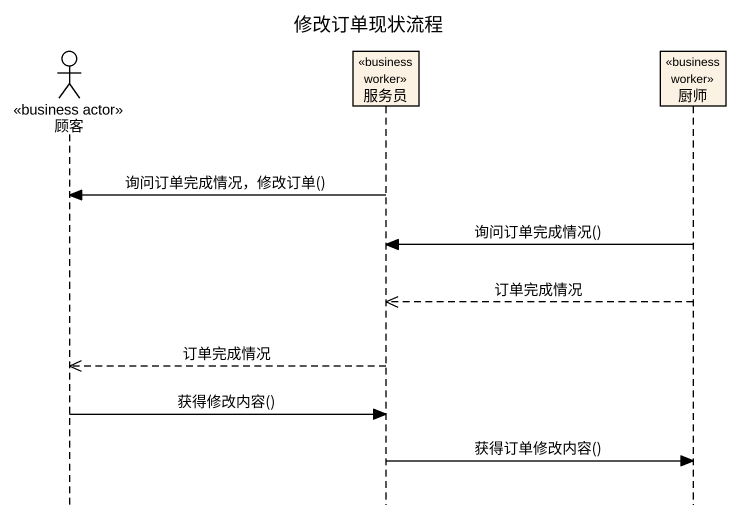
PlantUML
@startuml
title 修改订单现状流程
hide footbox
actor 顾客 <<business actor>>
participant 服务员 <<business worker>>
participant 厨师 <<business worker>>

服务员 -> 顾客 : 询问订单完成情况，修改订单()
厨师 -> 服务员 : 询问订单完成情况()
厨师 -->> 服务员 : 订单完成情况
服务员 -->> 顾客 : 订单完成情况
顾客 -> 服务员 : 获得修改内容()
服务员 -> 厨师 : 获得订单修改内容()
@enduml
